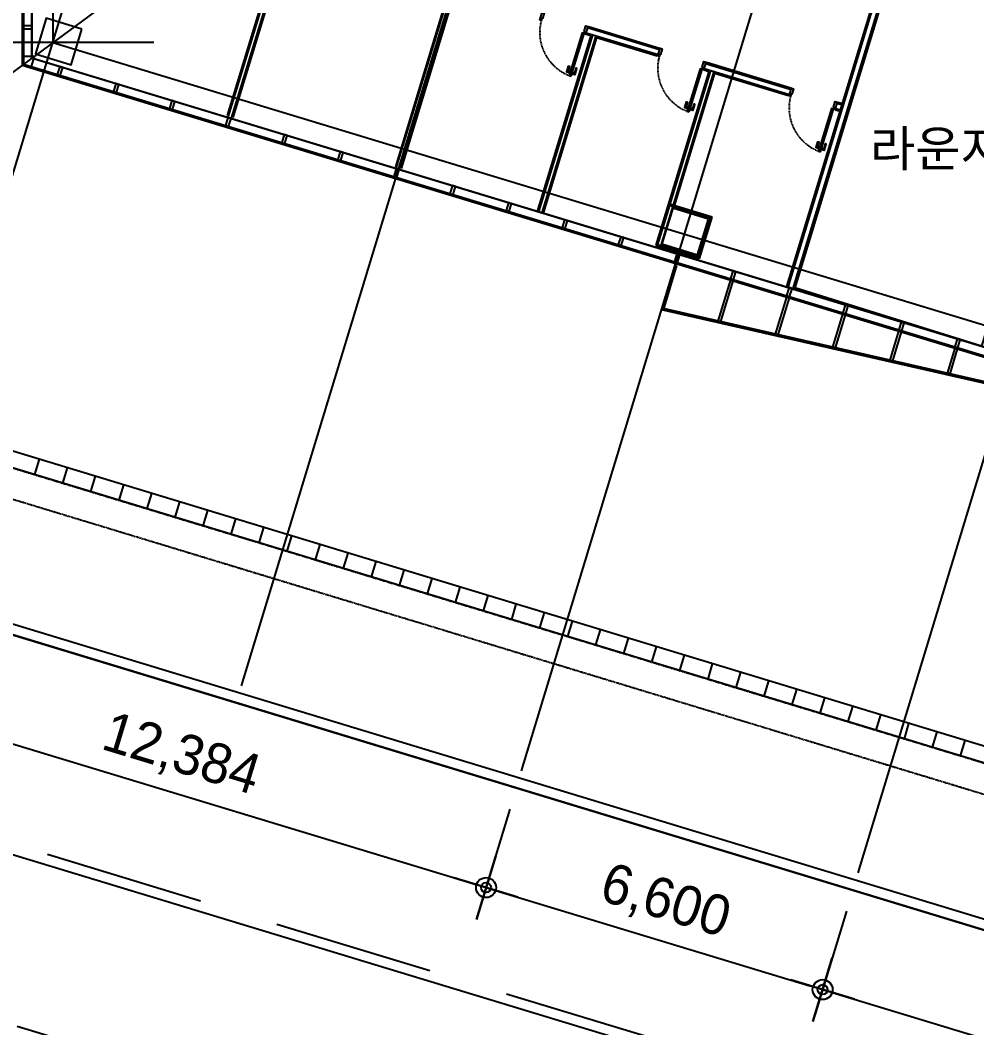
# Model space of a CAD drawing. Header units: metres. Extents: x 630750 to 860239, y 578133 to 726633.
# Drawn here: x 678892 to 696842, y 608629 to 627546 of the extents above; entities that cross this region are included whole.
import ezdxf
from ezdxf.enums import TextEntityAlignment as Align

# ---------------------------------------------------------------- set-up
doc = ezdxf.new("R2010")
doc.units = ezdxf.units.M
for name, pattern in [('DASHDOT', [25.4, 12.7, -6.35, 0, -6.35]), ('DASHED4', [4.5, 3, -1.5]), ('SITE$0$ACAD$0$DASHED', [19.05, 12.7, -6.35]), ('SITE$0$PROPERTY', [37.5, 25, -2.5, 2.5, -2.5, 2.5, -2.5]), ('업무시설_xr-base$0$CONTINOUS', [0])]:
    doc.linetypes.add(name, pattern=pattern)
doc.layers.get('Defpoints').update_dxf_attribs({"color": 8})
doc.layers.add('A-CEN-1', color=1, linetype='Continuous', plot=False)
doc.layers.add('AA', color=31, linetype='Continuous', plot=False)
for name, color, linetype in [('A-CON', 2, 'Continuous'), ('A-DIM', 7, 'Continuous'), ('A-ETC-ROAD', 71, 'Continuous'), ('A-ETC-ROAD-STRP', 251, 'Continuous'), ('A-HAT', 8, 'Continuous'), ('A-HAT-253', 253, 'Continuous'), ('A-ROM', 7, 'Continuous'), ('A-WAL-DW', 7, 'Continuous'), ('A-WIN-GLASS', 4, 'Continuous'), ('DIM', 7, 'Continuous'), ('HYUN', 7, 'Continuous'), ('KUK-DOOR', 4, 'Continuous'), ('KUK-DOOR-FRAME', 4, 'Continuous'), ('KUK-WALL-DRYWALL', 4, 'Continuous'), ('KUK-WALL-FIN 1', 30, 'Continuous'), ('SITE$0$C-PROP', 72, 'SITE$0$ACAD$0$DASHED'), ('U형측구', 8, 'Continuous'), ('외장그레이팅', 4, 'Continuous'), ('프레임', 5, 'Continuous')]:
    doc.layers.add(name, color=color, linetype=linetype)
doc.styles.add('TEXT(돋음)', font='')
doc.styles.add('돋움', font='')
doc.styles.get('TEXT(돋음)').set_extended_font_data('Dotum')
doc.styles.get('돋움').set_extended_font_data('Dotum')
doc.dimstyles.new('DIM250', dxfattribs={"dimscale": 250, "dimtxt": 3, "dimasz": 1, "dimexe": 2, "dimexo": 3, "dimgap": 1, "dimtad": 1, "dimdec": 0, "dimzin": 0, "dimdsep": 46, "dimlunit": 6, "dimtxsty": 'TEXT(돋음)', "dimblk": 'Z_DOT', "dimcen": 2.5, "dimdle": 2, "dimclrd": 256, "dimclre": 256, "dimclrt": 3, "dimadec": 0, "dimazin": 0, "dimtfac": 1, "dimtdec": 0, "dimtix": 1, "dimtmove": 2, "dimatfit": 3, "dimldrblk": 'Z_DOT', "dimfxl": 1, "dimtolj": 1, "dimtzin": 0, "dimarcsym": 0})

# ---------------------------------------------------------------- blocks, each defined once
blk = doc.blocks.new('중간 단면 대지')
at = {"layer": 'A-ETC-ROAD-STRP', "ltscale": 1000}
h = blk.add_hatch(dxfattribs=at)
h.set_pattern_fill('ANSI31', color=256, scale=1000, angle=82.849, style=0)
h.set_pattern_definition([(127.8490474, (-327394648.6, -352002815.8), (-2507.075411, -1948.126762), [])])
h.paths.add_polyline_path([(877969, 325421), (876951, 322073, 0.116012), (884223, 321644, -0.12772), (889306, 321452), (889450, 321931)])
h.paths.add_polyline_path([(866994, 328757), (866384, 325285), (876951, 322073), (877969, 325421)])
edge = h.paths.add_edge_path()
edge.add_line((848501, 331469), (848501, 330720))
edge.add_line((848501, 330720), (862567, 326445))
edge.add_line((862567, 326445), (863177, 329918))
edge.add_line((863177, 329918), (858833, 331238))
edge.add_arc((854290, 315992), 15909, 73.4061, 99.8657)
edge.add_arc((849392, 341550), 10120, 264.95, 282.3928, ccw=False)
at = {"layer": 'A-ETC-ROAD', "color": 7, "ltscale": 10}
for p, q in [((929704, 320408), (868780, 338927)), ((868780, 338927), (929704, 320408))]:
    blk.add_line(p, q, dxfattribs=at)
at = {"layer": 'A-ETC-ROAD-STRP', "linetype": 'DASHED4', "ltscale": 1000, "flags": 128}
for points in [[(868127, 335206), (984251, 299907)], [(867560, 331982), (973076, 299907)]]:
    blk.add_lwpolyline(points, dxfattribs=at)
at = {"layer": 'A-HAT'}
blk.add_line((868838, 339119), (929763, 320599), dxfattribs=at)
at = {"layer": 'SITE$0$C-PROP', "color": 9, "linetype": 'SITE$0$PROPERTY'}
blk.add_lwpolyline([(940684, 422062), (884579, 420417), (884373, 416421), (884055, 409926), (883440, 399955), (883120, 394978), (882701, 390022), (882229, 385061), (881753, 380122), (881254, 375179), (880750, 370217), (880179, 365276), (879469, 359342), (878870, 354410), (878236, 349467), (877509, 344564), (876783, 339629), (927311, 324271)], dxfattribs=at)
blk = doc.blocks.new('A$C78790056')
at = {"layer": 'A-WIN-GLASS'}
blk.add_lwpolyline([(115, 191), (58, 209), (13, 60), (70, 42)], close=True, dxfattribs=at)
blk = doc.blocks.new('Z_DOT')
at = {"layer": 'DIM', "color": 7}
for p, q in [((0, -2.5), (0, 2.5)), ((-2.5, 0), (2.5, 0))]:
    blk.add_line(p, q, dxfattribs=at)
for radius in [0.75, 0.375]:
    blk.add_circle((0, 0), radius, dxfattribs=at)
blk = doc.blocks.new('*D48')
at = {"layer": 'A-DIM', "lineweight": -2, "transparency": 16777216}
for p, q in [((676229, 616332), (675060, 612478)), ((675444, 612884), (730165, 596280)), ((731428, 599582), (730259, 595729))]:
    blk.add_line(p, q, dxfattribs=at)
at = {"layer": 'Defpoints', "color": 0, "transparency": 16777216}
for p in [(676447, 617049), (731646, 600300), (730404, 596207)]:
    blk.add_point(p, dxfattribs=at)
at = {"layer": 'A-DIM', "lineweight": -2, "transparency": 16777216, "xscale": 250, "yscale": 250, "zscale": 250}
for p, rotation in [((675205, 612957), 163.1200000135865), ((730404, 596207), 343.1200000135865)]:
    blk.add_blockref('Z_DOT', p, dxfattribs=dict(at, rotation=rotation))
at = {"layer": 'A-DIM', "color": 3, "transparency": 16777216, "insert": (703007, 605250), "char_height": 750, "attachment_point": 5, "rotation": 343.12, "style": 'TEXT(돋음)'}
blk.add_mtext('\\A1;57,684', dxfattribs=at)
blk = doc.blocks.new('*D52')
at = {"layer": 'A-DIM', "lineweight": -2, "transparency": 16777216}
for p, q in [((676229, 616332), (675637, 614381)), ((676021, 614787), (687394, 611336)), ((688080, 612736), (687488, 610785))]:
    blk.add_line(p, q, dxfattribs=at)
at = {"layer": 'Defpoints', "color": 0, "transparency": 16777216}
for p in [(676447, 617049), (688298, 613453), (687633, 611263)]:
    blk.add_point(p, dxfattribs=at)
at = {"layer": 'A-DIM', "lineweight": -2, "transparency": 16777216, "xscale": 250, "yscale": 250, "zscale": 250}
for p, rotation in [((675782, 614859), 163.12), ((687633, 611263), 343.12)]:
    blk.add_blockref('Z_DOT', p, dxfattribs=dict(at, rotation=rotation))
at = {"layer": 'A-DIM', "color": 3, "transparency": 16777216, "insert": (681910, 613729), "char_height": 750, "attachment_point": 5, "rotation": 343.12, "style": 'TEXT(돋음)'}
blk.add_mtext('\\A1;12,384', dxfattribs=at)
blk = doc.blocks.new('*D54')
at = {"layer": 'A-DIM', "lineweight": -2, "transparency": 16777216}
for p, q in [((688080, 612736), (687488, 610785)), ((687873, 611191), (693709, 609419)), ((694396, 610819), (693804, 608868))]:
    blk.add_line(p, q, dxfattribs=at)
at = {"layer": 'Defpoints', "color": 0, "transparency": 16777216}
for p in [(688298, 613453), (694613, 611537), (693949, 609347)]:
    blk.add_point(p, dxfattribs=at)
at = {"layer": 'A-DIM', "lineweight": -2, "transparency": 16777216, "xscale": 250, "yscale": 250, "zscale": 250}
for p, rotation in [((687633, 611263), 163.1200000000025), ((693949, 609347), 343.1200000000024)]:
    blk.add_blockref('Z_DOT', p, dxfattribs=dict(at, rotation=rotation))
at = {"layer": 'A-DIM', "color": 3, "transparency": 16777216, "insert": (690994, 610973), "char_height": 750, "attachment_point": 5, "rotation": 343.12, "style": 'TEXT(돋음)'}
blk.add_mtext('\\A1;6,600', dxfattribs=at)
blk = doc.blocks.new('*D55')
at = {"layer": 'A-DIM', "lineweight": -2, "transparency": 16777216}
for p, q in [((694396, 610819), (693804, 608868)), ((694188, 609274), (706341, 605587)), ((707027, 606987), (706435, 605035))]:
    blk.add_line(p, q, dxfattribs=at)
at = {"layer": 'Defpoints', "color": 0, "transparency": 16777216}
for p in [(694613, 611537), (707245, 607704), (706580, 605514)]:
    blk.add_point(p, dxfattribs=at)
at = {"layer": 'A-DIM', "lineweight": -2, "transparency": 16777216, "xscale": 250, "yscale": 250, "zscale": 250}
for p, rotation in [((693949, 609347), 163.1200000000003), ((706580, 605514), 343.1200000000003)]:
    blk.add_blockref('Z_DOT', p, dxfattribs=dict(at, rotation=rotation))
at = {"layer": 'A-DIM', "color": 3, "transparency": 16777216, "insert": (700467, 608098), "char_height": 750, "attachment_point": 5, "rotation": 343.12, "style": 'TEXT(돋음)'}
blk.add_mtext('\\A1;13,200', dxfattribs=at)

msp = doc.modelspace()

# ---------------------------------------------------------------- linework, layer by layer
at = {"layer": 'A-CEN-1', "linetype": 'Continuous'}
for p, q in [((679504.4, 706258.8, 0), (679504.4, 627125.8, 0)), ((688297.7, 613453.4, 0), (696754.1, 641322, 0)), ((697725.2, 640638, 0), (677983.6, 625998, 0)), ((697725.2, 640638, 0), (677983.6, 625998, 0)), ((694613.3, 611537, 0), (703069.8, 639405.6, 0)), ((683046.4, 615046.9, 0), (689354.1, 635834.3, 0)), ((676446.8, 617049.5, 0), (680054.1, 628937.6, 0)), ((681397.7, 627125.8, 0), (657202.6, 627125.8, 0)), ((679504.4, 627125.8, 0), (736905.9, 609707.7, 0)), ((679504.4, 627125.8, 0), (736905.9, 609707.7, 0))]:
    msp.add_line(p, q, dxfattribs=at)
at = {"layer": 'A-CON', "elevation": 0}
for points in [[(680051.1, 627377.9), (679381.3, 627581.1), (679178, 626911.3), (679847.9, 626708)], [(691806.3, 623810.9), (691136.5, 624014.1), (690933.2, 623344.3), (691603.1, 623141)]]:
    msp.add_lwpolyline(points, close=True, dxfattribs=at)
at = {"layer": 'A-HAT-253'}
for p, q in [((679110.4, 626833.6, 0), (679110.4, 665252, 0)), ((735346.7, 609769.1, 0), (679110.4, 626833.6, 0))]:
    msp.add_line(p, q, dxfattribs=at)
at = {"layer": 'A-WAL-DW', "elevation": 0}
for points in [[(691169.1, 623174.5), (691196.4, 623264.4)], [(691312.6, 623130.9), (691339.9, 623220.9)]]:
    msp.add_lwpolyline(points, dxfattribs=at)
at = {"layer": 'A-WIN-GLASS'}
for p, q in [((678930.4, 665494.7, 0), (678930.4, 626700.1, 0)), ((678954.4, 665462.3, 0), (678954.4, 626717.9, 0)), ((679154.4, 626866.2, 0), (678954.4, 626866.2, 0)), ((678954.4, 626717.9, 0), (735502.7, 609558.8, 0)), ((679154.4, 626866.2, 0), (679096.3, 626674.8, 0)), ((678930.4, 626700.1, 0), (735526.7, 609526.4, 0))]:
    msp.add_line(p, q, dxfattribs=at)
at = {"layer": 'A-WIN-GLASS', "color": 9}
for p, q in [((679110.4, 665252, 0), (679110.4, 626866.2, 0)), ((679141.6, 626824.1, 0), (735346.7, 609769.1, 0))]:
    msp.add_line(p, q, dxfattribs=at)
at = {"layer": 'AA', "ltscale": 0.7, "elevation": 0}
msp.add_lwpolyline([(698700.9, 627263.7), (696929.7, 621426.5), (693426.6, 622520.8), (695189.1, 628329.3)], close=True, dxfattribs=at)
at = {"layer": 'KUK-DOOR'}
for points in [[(689230.6, 626495.5), (689473, 627294.5), (689434.8, 627306.1), (689192.3, 626507.1)], [(691444.6, 625823.6), (691687, 626622.7), (691648.8, 626634.3), (691406.3, 625835.3)], [(693909.3, 625075.7), (694151.7, 625874.8), (694113.4, 625886.4), (693871, 625087.4)]]:
    msp.add_lwpolyline(points, close=True, dxfattribs=at)
at = {"layer": 'KUK-DOOR', "color": 251, "elevation": -9848.1}
for points in [[(689203.2, 626543), (689193.6, 626545.9), (689197.3, 626557.8), (689151.3, 626571.8, -0.4660446), (689149.5, 626576), (689182, 626683.2, -0.4142136), (689184.5, 626684.5), (689197.9, 626680.4, -0.4142136), (689199.3, 626677.9), (689174.3, 626588.8, 0.4270096), (689176.5, 626585), (689203.1, 626577), (689206.7, 626588.9), (689216.3, 626586), (689203.2, 626543), (689193.6, 626545.9), (689203.1, 626577)], [(689241.5, 626531.3), (689251, 626528.4), (689254.7, 626540.4), (689300.6, 626526.5, 0.4660446), (689304.5, 626529), (689337, 626636.1, 0.4142136), (689335.7, 626638.6), (689322.2, 626642.7, 0.4142136), (689319.8, 626641.4), (689291, 626553.4, -0.4270096), (689287, 626551.5), (689260.5, 626559.5), (689264.1, 626571.5), (689254.5, 626574.4), (689241.5, 626531.3), (689251, 626528.4), (689260.5, 626559.5)], [(691417.2, 625871.1), (691407.6, 625874), (691411.2, 625886), (691365.3, 625899.9, -0.4660446), (691363.5, 625904.2), (691396, 626011.3, -0.4142136), (691398.5, 626012.7), (691411.9, 626008.6, -0.4142136), (691413.2, 626006.1), (691388.3, 625917, 0.4270096), (691390.5, 625913.2), (691417.1, 625905.1), (691420.7, 625917.1), (691430.3, 625914.2), (691417.2, 625871.1), (691407.6, 625874), (691417.1, 625905.1)], [(691455.5, 625859.5), (691465, 625856.6), (691468.7, 625868.6), (691514.6, 625854.6, 0.4660446), (691518.5, 625857.2), (691551, 625964.3, 0.4142136), (691549.7, 625966.8), (691536.2, 625970.9, 0.4142136), (691533.7, 625969.5), (691505, 625881.6, -0.4270096), (691501, 625879.7), (691474.5, 625887.7), (691478.1, 625899.7), (691468.5, 625902.6), (691455.5, 625859.5), (691465, 625856.6), (691474.5, 625887.7)], [(693881.9, 625123.2), (693872.3, 625126.1), (693875.9, 625138.1), (693830, 625152, -0.4660446), (693828.2, 625156.3), (693860.7, 625263.4, -0.4142136), (693863.2, 625264.8), (693876.6, 625260.7, -0.4142136), (693877.9, 625258.2), (693853, 625169.1, 0.4270096), (693855.2, 625165.3), (693881.7, 625157.2), (693885.4, 625169.2), (693894.9, 625166.3), (693881.9, 625123.2), (693872.3, 625126.1), (693881.7, 625157.2)], [(693920.2, 625111.6), (693929.7, 625108.7), (693933.4, 625120.7), (693979.3, 625106.7, 0.4660446), (693983.2, 625109.3), (694015.7, 625216.4, 0.4142136), (694014.4, 625218.9), (694000.9, 625223, 0.4142136), (693998.4, 625221.6), (693969.7, 625133.7, -0.4270096), (693965.7, 625131.8), (693939.2, 625139.8), (693942.8, 625151.8), (693933.2, 625154.7), (693920.2, 625111.6), (693929.7, 625108.7), (693939.2, 625139.8)]]:
    msp.add_lwpolyline(points, format="xyb", dxfattribs=at)
at = {"layer": 'KUK-DOOR', "color": 1, "linetype": 'DASHDOT'}
for centre in [(689510.1, 627316.5), (691724, 626644.7), (694188.7, 625896.8)]:
    msp.add_arc(centre, 869.6, 165.2195, 248.56784, dxfattribs=at)
at = {"layer": 'KUK-DOOR-FRAME'}
for points in [[(688640.5, 627547.1), (688684.1, 627690.6), (688722.4, 627679), (688691, 627575.7), (688681.4, 627578.6), (688669.2, 627538.4), (688640.5, 627547.1)], [(689473, 627294.5), (689485.2, 627334.7), (689475.7, 627337.6), (689507, 627440.9), (689545.3, 627429.3), (689501.8, 627285.8), (689473, 627294.5)], [(690854.5, 626875.3), (690898.1, 627018.8), (690936.3, 627007.2), (690905, 626903.9), (690895.4, 626906.8), (690883.2, 626866.6), (690854.5, 626875.3)], [(691687, 626622.7), (691699.2, 626662.9), (691689.7, 626665.8), (691721, 626769.1), (691759.3, 626757.5), (691715.7, 626614), (691687, 626622.7)], [(693319.2, 626127.4), (693362.8, 626270.9), (693401, 626259.3), (693369.7, 626156), (693360.1, 626158.9), (693347.9, 626118.7), (693319.2, 626127.4)], [(694151.7, 625874.8), (694163.9, 625915), (694154.3, 625917.9), (694185.7, 626021.2), (694224, 626009.6), (694180.4, 625866), (694151.7, 625874.8)]]:
    msp.add_lwpolyline(points, dxfattribs=at)
at = {"layer": 'KUK-WALL-DRYWALL'}
for p, q in [((683797.9, 629042.7), (682790.8, 625723.7)), ((683860.1, 629023.8), (682853, 625704.8)), ((693300.2, 622534.7, 0), (695120.4, 628533.2)), ((693395.9, 622505.7, 0), (695245.1, 628599.8, 0)), ((685948.6, 624765.5), (686955.7, 628084.5)), ((686010.8, 624746.6), (687017.9, 628065.6)), ((689509, 627309.7), (690861.8, 626899.2)), ((689538, 627405.4), (690890.8, 626994.9)), ((689628.6, 627273.4), (688619.6, 623948.1)), ((689690.8, 627254.5), (688681.8, 623929.2)), ((691752, 626733.6), (693355.5, 626247)), ((691842.6, 626601.6), (690852.2, 623337.5)), ((691904.8, 626582.7), (690914.4, 623318.7)), ((691723, 626637.9), (693326.5, 626151.3)), ((694216.7, 625985.7), (694336.4, 625949.4)), ((694187.7, 625890), (694307.3, 625853.7)), ((691072.8, 624064.8), (690852.2, 623337.5)), ((691843.7, 623830.9), (691072.8, 624064.8)), ((691623.1, 623103.6), (691843.7, 623830.9)), ((690852.2, 623337.5), (691623.1, 623103.6))]:
    msp.add_line(p, q, dxfattribs=at)
at = {"layer": 'KUK-WALL-FIN 1'}
for p, q in [((683766.7, 629026), (682773.7, 625753.4)), ((683876.8, 628992.6), (682883.7, 625720)), ((695189.1, 628329.3), (693426.6, 622520.8, 0)), ((686931.8, 628091.7), (685931.5, 624795.2)), ((687034.6, 628034.4), (686041.5, 624761.8)), ((689511.3, 627282.9), (689597.4, 627256.7)), ((689554.9, 627426.4), (690888.5, 627021.7)), ((689597.4, 627256.7), (688595.7, 623955.4)), ((689707.5, 627223.3), (688705.7, 623922)), ((689707.5, 627223.3), (690844.9, 626878.2)), ((691768.9, 626754.6), (693353.2, 626273.8)), ((691811.4, 626584.9), (690821, 623320.9)), ((691921.5, 626551.5), (691166.2, 624062.6)), ((691725.3, 626611), (691811.4, 626584.9)), ((691921.5, 626551.5), (693309.6, 626130.3)), ((694233.6, 626006.7), (694319.7, 625980.5)), ((694190, 625863.2), (694276.1, 625837)), ((691056.2, 624096), (690821, 623320.9)), ((691874.9, 623847.5), (691056.2, 624096)), ((691639.7, 623072.4), (691874.9, 623847.5)), ((690821, 623320.9), (691639.7, 623072.4))]:
    msp.add_line(p, q, dxfattribs=at)
at = {"layer": 'KUK-WALL-FIN 1', "linetype": '업무시설_xr-base$0$CONTINOUS'}
msp.add_lwpolyline([(693283.1, 622564.4), (695089.2, 628516.6)], dxfattribs=at)
at = {"layer": 'KUK-WALL-FIN 1'}
for points in [[(689511.3, 627282.9), (689514.2, 627292.4), (689504.7, 627295.3), (689501.8, 627285.8)], [(689554.9, 627426.4), (689552, 627416.8), (689542.4, 627419.7), (689545.3, 627429.3)], [(690888.5, 627021.7), (690885.6, 627012.2), (690895.2, 627009.3), (690898.1, 627018.8)], [(690844.9, 626878.2), (690847.8, 626887.8), (690857.4, 626884.9), (690854.5, 626875.3)], [(691768.9, 626754.6), (691766, 626745), (691756.4, 626747.9), (691759.3, 626757.5)], [(691725.3, 626611), (691728.2, 626620.6), (691718.6, 626623.5), (691715.7, 626614)], [(693353.2, 626273.8), (693350.3, 626264.3), (693359.9, 626261.3), (693362.8, 626270.9)], [(693309.6, 626130.3), (693312.5, 626139.9), (693322.1, 626136.9), (693319.2, 626127.4)], [(694233.6, 626006.7), (694230.7, 625997.1), (694221.1, 626000), (694224, 626009.6)], [(694190, 625863.1), (694192.9, 625872.7), (694183.3, 625875.6), (694180.4, 625866)]]:
    msp.add_lwpolyline(points, dxfattribs=at)
at = {"layer": 'KUK-WALL-FIN 1', "color": 3, "linetype": '업무시설_xr-base$0$CONTINOUS', "elevation": 0}
msp.add_lwpolyline([(693419.4, 622496.9), (693352.4, 622517.2), (693352.4, 622517.2), (693342.8, 622520.1), (693342.8, 622520.1), (693275.8, 622540.4), (693283.1, 622564.4), (693305.5, 622557.6), (693312.7, 622581.5), (693314.2, 622581), (693306.5, 622555.6), (693284.1, 622562.4), (693277.8, 622541.5), (693341.7, 622522.1), (693341.7, 622522.1), (693354.4, 622518.3), (693354.4, 622518.3), (693418.3, 622498.9), (693424.6, 622519.8), (693402.2, 622526.6), (693409.9, 622552), (693411.5, 622551.6), (693404.2, 622527.6), (693426.6, 622520.8), (693419.4, 622496.9)], dxfattribs=at)
at = {"layer": 'KUK-WALL-FIN 1', "color": 6, "linetype": '업무시설_xr-base$0$CONTINOUS', "elevation": 0}
msp.add_lwpolyline([(693317.4, 622522.6), (693374.8, 622505.2), (693376.3, 622510), (693318.9, 622527.4)], close=True, dxfattribs=at)
at = {"layer": 'SITE$0$C-PROP', "color": 9, "linetype": 'SITE$0$PROPERTY'}
msp.add_lwpolyline([(730183.6, 704777), (674079.2, 703132.5), (673872.7, 699136), (673555.2, 692641.3), (672940.3, 682669.9), (672620, 677693.4), (672201.2, 672736.8), (671728.7, 667775.9), (671252.5, 662836.9), (670754.3, 657894.4), (670250.2, 652932.7), (669679.2, 647991.6), (668969.5, 642057.3), (668369.8, 637125.1), (667735.6, 632182.6), (667008.7, 627279.1), (666282.6, 622344), (716810.7, 606986.7)], dxfattribs=at)
at = {"layer": 'U형측구'}
for p, q in [((679249.6, 619302.5, 0), (679162.4, 619015.4, 0)), ((679775.8, 619142.5, 0), (679688.6, 618855.5, 0)), ((680302.1, 618982.6, 0), (680214.8, 618695.5, 0)), ((680828.3, 618822.6, 0), (680741.1, 618535.6, 0)), ((681354.5, 618662.7, 0), (681267.3, 618375.7, 0)), ((681880.8, 618502.7, 0), (681793.5, 618215.7, 0)), ((682407, 618342.8, 0), (682319.7, 618055.8, 0)), ((682933.2, 618182.9, 0), (682846, 617895.8, 0)), ((683459.4, 618022.9, 0), (683372.2, 617735.9, 0)), ((683985.7, 617863, 0), (683898.4, 617575.9, 0)), ((684511.9, 617703, 0), (684424.7, 617416, 0)), ((685038.1, 617543.1, 0), (684950.9, 617256.1, 0)), ((685564.4, 617383.2, 0), (685477.1, 617096.1, 0)), ((686090.6, 617223.2, 0), (686003.4, 616936.2, 0)), ((686616.8, 617063.3, 0), (686529.6, 616776.2, 0)), ((687143.1, 616903.3, 0), (687055.8, 616616.3, 0)), ((687669.3, 616743.4, 0), (687582, 616456.4, 0)), ((688195.5, 616583.4, 0), (688108.3, 616296.4, 0)), ((688721.8, 616423.5, 0), (688634.5, 616136.5, 0)), ((689248, 616263.6, 0), (689160.7, 615976.5, 0)), ((689774.2, 616103.6, 0), (689687, 615816.6, 0)), ((690300.4, 615943.7, 0), (690213.2, 615656.6, 0)), ((690826.7, 615783.7, 0), (690739.4, 615496.7, 0)), ((691352.9, 615623.8, 0), (691265.7, 615336.8, 0)), ((691879.1, 615463.9, 0), (691791.9, 615176.8, 0)), ((692405.4, 615303.9, 0), (692318.1, 615016.9, 0)), ((692931.6, 615144, 0), (692844.4, 614856.9, 0)), ((693457.8, 614984, 0), (693370.6, 614697, 0)), ((693984.1, 614824.1, 0), (693896.8, 614537.1, 0)), ((694510.3, 614664.2, 0), (694423, 614377.1, 0)), ((695036.5, 614504.2, 0), (694949.3, 614217.2, 0)), ((695562.8, 614344.3, 0), (695475.5, 614057.2, 0)), ((696089, 614184.3, 0), (696001.7, 613897.3, 0)), ((696615.2, 614024.4, 0), (696528, 613737.4, 0))]:
    msp.add_line(p, q, dxfattribs=at)
at = {"layer": 'U형측구', "elevation": 0}
for points in [[(772622.5, 604437.5), (772591.6, 597144.4), (769390.4, 595036.6), (729526.6, 607159.1), (717112.8, 607794.4), (666620.1, 623141)], [(772890.9, 596982.3), (769437.9, 594708.6), (729474.5, 606861.3), (717060.7, 607496.7), (666532.8, 622854)]]:
    msp.add_lwpolyline(points, dxfattribs=at)
at = {"layer": '외장그레이팅'}
for p, q in [((691178.1, 622946, 0), (690924.3, 622109.7, 0)), ((691206.8, 622937.3, 0), (690953.6, 622103, 0)), ((691206.8, 622937.3, 0), (691178.1, 622946, 0)), ((690924.2, 622109.3, 0), (690932.9, 622138, 0)), ((690933.1, 622138.5, 0), (690924.3, 622109.7, 0)), ((699522.5, 620145.3, 0), (690924.3, 622109.7, 0)), ((699529.2, 620174.5, 0), (690933.1, 622138.5, 0))]:
    msp.add_line(p, q, dxfattribs=at)
at = {"layer": '프레임'}
for p, q in [((692217.2, 622668.3, 0), (691983.6, 621898.4, 0)), ((692265.1, 622653.8, 0), (692032.5, 621887.3, 0)), ((693269.8, 622348.9, 0), (693058.6, 621652.8, 0)), ((693317.7, 622334.4, 0), (693107.5, 621641.7, 0)), ((694322.5, 622029.5, 0), (694133.6, 621407.2, 0)), ((694370.3, 622015, 0), (694182.5, 621396.1, 0)), ((695375.1, 621710.1, 0), (695208.6, 621161.6, 0)), ((695422.9, 621695.6, 0), (695257.5, 621150.5, 0)), ((696427.7, 621390.7, 0), (696283.6, 620916, 0)), ((696475.5, 621376.2, 0), (696332.5, 620904.9, 0))]:
    msp.add_line(p, q, dxfattribs=at)

# ---------------------------------------------------------------- block references
at = {"layer": 'A-CON'}
for p, rotation in [((679171.1, 627385.3, 0), 106.8799999978578), ((679703.6, 626717, 0), 180.0000015074441), ((680756.3, 626397.6, 0), 180.0000015074441), ((681808.9, 626078.2, 0), 180.0000015074441), ((682861.5, 625758.8, 0), 180.0000015074441), ((683914.1, 625439.4, 0), 180.0000015074441), ((684966.7, 625120, 0), 180.0000015074441), ((686019.3, 624800.5, 0), 180.0000015074441), ((687071.9, 624481.1, 0), 180.0000015074441), ((688124.5, 624161.7, 0), 180.0000015074441), ((689177.1, 623842.3, 0), 180.0000015074441), ((690229.7, 623522.9, 0), 180.0000015074441), ((691282.3, 623203.5, 0), 180.0000015074441), ((692334.9, 622884.1, 0), 180.0000015074441), ((693387.5, 622564.7, 0), 180.0000015074441), ((694440.1, 622245.3, 0), 180.0000015074441), ((695492.7, 621925.9, 0), 180.0000015074441), ((696545.3, 621606.5, 0), 180.0000015074441)]:
    msp.add_blockref('A$C78790056', p, dxfattribs=dict(at, rotation=rotation))
at = {"layer": 'HYUN'}
msp.add_blockref('중간 단면 대지', (-210250, 283225.3, 0), dxfattribs=at)

# ---------------------------------------------------------------- texts
at = {"layer": 'A-ROM', "color": 3, "style": '돋움'}
msp.add_text('라운지', height=675, dxfattribs=at).set_placement((696109.3, 625134.2, 0), align=Align.MIDDLE_CENTER)

# ---------------------------------------------------------------- dimensions: what is measured, and where the dimension line sits
at = {"layer": 'A-DIM'}
for p2, distance, picture, middle in [((731645.9, 600299.7, 0), -4277, '*D48', (703007.1, 605249.6, 0)), ((688297.7, 613453.4, 0), -2288.7, '*D52', (681910.3, 613729.1, 0))]:
    dim = msp.add_aligned_dim(p1=(676446.8, 617049.5, 0), p2=p2, distance=distance, dimstyle='DIM250', override={"dimfxl": 2}, dxfattribs=at)
    dim.commit()
    dim.dimension.update_dxf_attribs({"geometry": picture, "text_midpoint": middle})
for p1, p2, picture, middle in [((688297.9, 613453.4, 0), (694613.3, 611537.1, 0), '*D54', (690993.6, 610972.7, 0)), ((694613.3, 611537.1, 0), (707244.6, 607704.2, 0), '*D55', (700467, 608098.1, 0))]:
    dim = msp.add_aligned_dim(p1=p1, p2=p2, distance=-2288.9, dimstyle='DIM250', dxfattribs=at)
    dim.commit()
    dim.dimension.update_dxf_attribs({"geometry": picture, "text_midpoint": middle})

doc.saveas('drawing.dxf')
